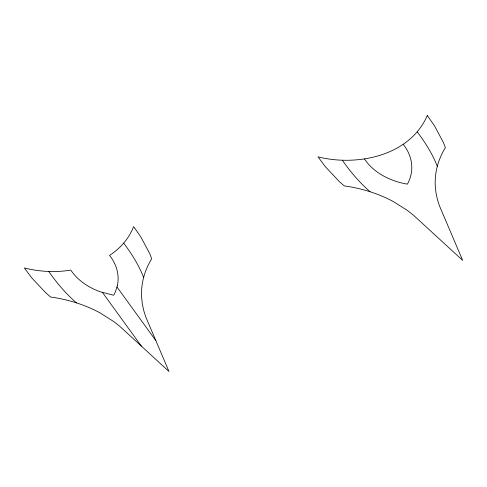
<?xml version="1.0" encoding="UTF-8"?>
<svg xmlns="http://www.w3.org/2000/svg" width="487" height="487" viewBox="0 0 487 487"><rect width="100%" height="100%" fill="white"/><g stroke="black" fill="none" stroke-linecap="round" stroke-linejoin="round"><path stroke-width="0.73" d="M370.12 191.75C359.564 182.552 350.403 171.814 342.404 160.333M76.453 302.877C65.897 293.673 56.736 282.941 48.743 271.454M417.335 131.977C425.303 142.581 432.474 153.941 437.296 166.329M123.674 243.098C131.642 253.709 138.807 265.068 143.635 277.456M117.002 287.026L155.87 340.656M102.514 292.51L141.382 346.141M403.212 144.298A60.723 44.841 3.2 0 1 407.406 184.141A60.723 44.841 3.2 0 1 364.465 158.957M117.422 285.425L115.309 292.066L113.739 295.268L100.45 291.847A60.723 44.841 3.2 0 1 70.804 270.084C55.39 272.665 39.496 271.74 24.35 267.984L31.844 277.992L45.845 292.906L50.63 297.04A116.557 86.071 3.2 0 1 99.999 312.879L113.806 321.609L120.021 326.521L168.989 371.49L145.723 316.793L143.671 310.31L142.295 303.742L141.607 297.137A116.557 86.071 3.2 0 1 151.701 258.792L149.728 253.599L140.737 236.785L133.615 226.638C129.006 238.557 120.192 248.51 109.545 255.419A60.723 44.841 3.2 0 1 117.422 285.425M427.276 115.51C409.902 156.004 356.953 166.712 318.011 156.857L325.505 166.871L339.512 181.785L344.291 185.912A116.557 86.071 3.2 0 1 393.66 201.758L407.473 210.487L413.682 215.394L462.65 260.362L439.384 205.672L437.338 199.183L435.962 192.621L435.268 186.01A116.557 86.071 3.2 0 1 445.362 147.664L443.389 142.472L434.398 125.658L427.276 115.51"/></g></svg>
